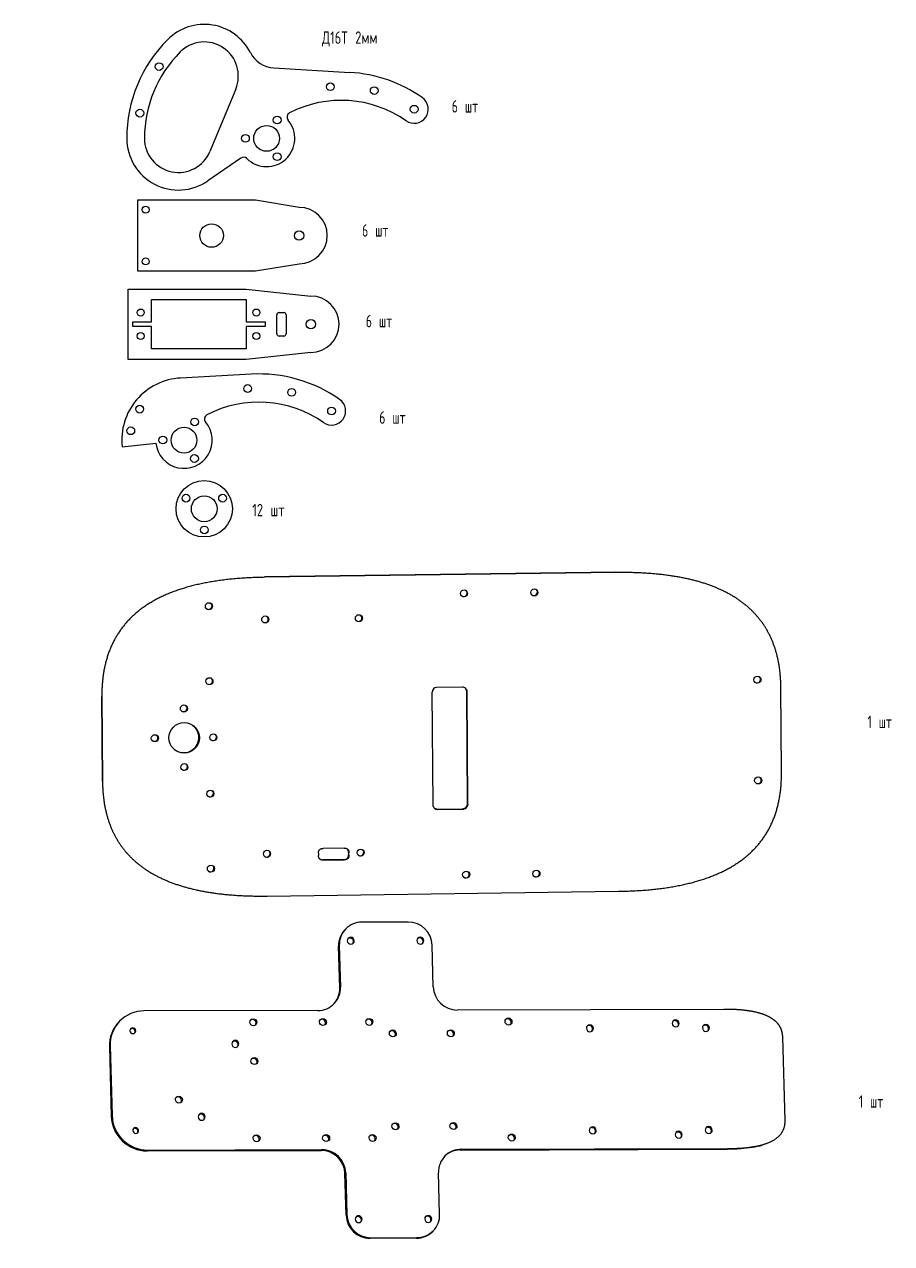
# Model space of a CAD drawing. Header units: millimetres. Extents: x -32 to 337, y -308 to 211.
import ezdxf

# ---------------------------------------------------------------- set-up
doc = ezdxf.new("R2010")
doc.units = ezdxf.units.MM
doc.styles.add('SLDTEXTSTYLE0', font='TXT', dxfattribs={"width": 0.65, "bigfont": 'bigfont'})
doc.styles.add('SLDTEXTSTYLE1', font='TXT', dxfattribs={"width": 0.7, "bigfont": 'bigfont'})

# ---------------------------------------------------------------- blocks, each defined once
blk = doc.blocks.new('этаж верхний')
at = {"color": 179, "linetype": 'Continuous', "lineweight": 25}
for p, q in [((123.65, 282.34), (123.45, 282.26)), ((193.21, 261.28), (161.67, 278.45)), ((84.67, 240.76), (13.97, 109.06)), ((84.87, 240.84), (14.17, 109.14)), ((84.87, 240.84), (84.67, 240.76)), ((133.33, 44.28), (204.02, 175.97)), ((95.82, 160), (90.63, 150.34)), ((98.51, 160.8), (98.31, 160.72)), ((140.36, 137.83), (98.31, 160.72)), ((140.57, 137.91), (98.51, 160.8)), ((91.44, 147.63), (133.5, 124.74)), ((135.99, 125.46), (141.17, 135.12)), ((136.19, 125.54), (141.38, 135.2)), ((140.36, 137.83), (140.57, 137.91)), ((141.38, 135.2), (141.17, 135.12)), ((135.99, 125.46), (136.19, 125.54)), ((13.97, 109.06), (14.17, 109.14)), ((134.05, 83.59), (133.85, 83.51)), ((133.85, 83.51), (134.73, 83.03)), ((134.93, 83.11), (134.05, 83.59)), ((134.73, 83.03), (134.93, 83.11)), ((131.36, 82.79), (127.11, 74.89)), ((135.53, 80.32), (131.29, 72.42)), ((131.5, 72.5), (135.74, 80.4)), ((135.74, 80.4), (135.53, 80.32)), ((127.92, 72.18), (128.8, 71.7)), ((131.29, 72.42), (131.5, 72.5)), ((24.99, 23.84), (24.78, 23.76)), ((24.78, 23.76), (56.32, 6.58)), ((24.99, 23.84), (56.53, 6.66)), ((56.32, 6.58), (56.53, 6.66)), ((94.34, 2.7), (94.55, 2.78))]:
    blk.add_line(p, q, dxfattribs=at)
for centre, radius in [((153.9, 271.34), 1.5), ((191.57, 250.83), 1.5), ((75.39, 206.3), 1.5), ((61.25, 179.96), 1.5), ((180.53, 149.06), 1.5), ((48.8, 135.68), 1.5), ((166.39, 122.72), 1.5), ((29.95, 100.56), 1.5), ((136.42, 87.98), 1.5), ((13.38, 82.35), 1.5), ((41.42, 67.08), 1.5), ((63.15, 56.95), 1.5), ((46.31, 51.94), 1.5), ((57.29, 45.97), 6.48), ((117.56, 52.86), 1.5), ((83.46, 44.19), 1.5), ((51.37, 35), 1.5), ((68.21, 40.02), 1.5), ((111.49, 28.93), 1.5)]:
    blk.add_circle(centre, radius, dxfattribs=at)
for centre, radius, start, end in [((153.68, 271.26), 1.5, 296.0578, 107.1993), ((191.36, 250.75), 1.5, 296.0578, 107.1993), ((75.18, 206.22), 1.5, 296.053, 107.2041), ((61.04, 179.88), 1.5, 296.053, 107.2041), ((97.56, 159.07), 1.98, 61.347, 151.8), ((97.36, 158.98), 1.98, 61.3755, 108.4407), ((92.4, 149.4), 2.01, 151.8589, 241.4074), ((180.31, 148.98), 1.5, 296.053, 107.2041), ((48.59, 135.6), 1.5, 296.053, 107.2041), ((139.4, 136.07), 2.01, 331.8589, 61.4074), ((139.61, 136.15), 2.01, 331.8589, 61.4074), ((134.45, 126.48), 1.98, 241.347, 331.8), ((134.24, 126.4), 1.98, 294.8043, 331.8035), ((166.17, 122.64), 1.5, 296.053, 107.2041), ((29.73, 100.48), 1.5, 296.053, 107.2041), ((136.2, 87.9), 1.5, 296.053, 107.2041), ((13.17, 82.27), 1.5, 296.0578, 107.1993), ((41.2, 67), 1.5, 296.0578, 107.1993), ((62.94, 56.87), 1.5, 296.053, 107.2041), ((46.09, 51.86), 1.5, 296.053, 107.2041), ((57.02, 45.89), 6.5, 291.8798, 111.3773), ((117.35, 52.78), 1.5, 296.053, 107.2041), ((83.25, 44.11), 1.5, 296.0578, 107.1993), ((51.15, 34.92), 1.5, 296.053, 107.2041), ((67.99, 39.94), 1.5, 296.053, 107.2041), ((111.29, 28.84), 1.5, 296.0578, 107.1993)]:
    blk.add_arc(centre, radius, start, end, dxfattribs=at)
for points, knots in [([(161.67, 278.45), (161.43, 278.59), (160.94, 278.85), (160.2, 279.23), (159.47, 279.6), (158.74, 279.96), (158.01, 280.31), (157.28, 280.64), (156.56, 280.97), (155.83, 281.28), (155.11, 281.58), (154.39, 281.86), (153.67, 282.14), (152.95, 282.4), (152.23, 282.65), (151.52, 282.89), (150.8, 283.11), (150.09, 283.33), (149.38, 283.53), (148.67, 283.72), (147.96, 283.9), (147.25, 284.06), (146.55, 284.22), (145.85, 284.36), (145.14, 284.49), (144.44, 284.61), (143.74, 284.71), (143.05, 284.81), (142.35, 284.89), (141.66, 284.96), (140.96, 285.01), (140.27, 285.06), (139.58, 285.09), (138.89, 285.11), (138.21, 285.12), (137.52, 285.12), (136.84, 285.11), (136.16, 285.08), (135.48, 285.04), (134.8, 284.99), (134.12, 284.93), (133.44, 284.85), (132.77, 284.76), (132.1, 284.66), (131.42, 284.55), (130.75, 284.43), (130.09, 284.29), (129.42, 284.15), (128.75, 283.99), (128.09, 283.82), (127.43, 283.63), (126.77, 283.44), (126.11, 283.23), (125.45, 283.01), (124.79, 282.78), (124.14, 282.53), (123.49, 282.28), (122.84, 282.01), (122.19, 281.73), (121.54, 281.44), (120.89, 281.13), (120.24, 280.82), (119.6, 280.49), (118.96, 280.15), (118.32, 279.8), (117.68, 279.43), (117.04, 279.06), (116.4, 278.67), (115.77, 278.27), (115.14, 277.86), (114.5, 277.43), (113.87, 276.99), (113.25, 276.55), (112.62, 276.08), (111.99, 275.61), (111.37, 275.13), (110.75, 274.63), (110.13, 274.12), (109.51, 273.6), (108.89, 273.07), (108.27, 272.52), (107.66, 271.97), (107.04, 271.4), (106.43, 270.82), (105.82, 270.22), (105.21, 269.62), (104.61, 269), (104, 268.37), (103.4, 267.73), (102.79, 267.08), (102.19, 266.41), (101.59, 265.73), (100.99, 265.04), (100.4, 264.34), (99.8, 263.63), (99.21, 262.9), (98.62, 262.16), (98.03, 261.41), (97.44, 260.65), (96.85, 259.88), (96.27, 259.09), (95.68, 258.29), (95.1, 257.48), (94.52, 256.66), (93.94, 255.83), (93.36, 254.98), (92.78, 254.12), (92.21, 253.25), (91.63, 252.37), (91.06, 251.48), (90.49, 250.57), (89.92, 249.65), (89.35, 248.72), (88.79, 247.78), (88.22, 246.82), (87.66, 245.86), (87.1, 244.88), (86.54, 243.89), (85.98, 242.88), (85.42, 241.87), (85.06, 241.19), (84.87, 240.84)], [0, 0, 0, 0, 0.008545, 0.01702, 0.025425, 0.033761, 0.042031, 0.050234, 0.058373, 0.066449, 0.074464, 0.082418, 0.090314, 0.098152, 0.105935, 0.113664, 0.121341, 0.128967, 0.136544, 0.144073, 0.151558, 0.158998, 0.166396, 0.173755, 0.181075, 0.188359, 0.195608, 0.202826, 0.210013, 0.217171, 0.224303, 0.231412, 0.238497, 0.245563, 0.252611, 0.259644, 0.266662, 0.27367, 0.280668, 0.287659, 0.294645, 0.301628, 0.308611, 0.315596, 0.322585, 0.32958, 0.336583, 0.343597, 0.350623, 0.357665, 0.364723, 0.371801, 0.3789, 0.386022, 0.39317, 0.400345, 0.407549, 0.414786, 0.422056, 0.429361, 0.436703, 0.444085, 0.451509, 0.458975, 0.466486, 0.474043, 0.481649, 0.489305, 0.497012, 0.504773, 0.512589, 0.520461, 0.528392, 0.536382, 0.544433, 0.552546, 0.560723, 0.568966, 0.577275, 0.585652, 0.594098, 0.602615, 0.611203, 0.619864, 0.628599, 0.637409, 0.646295, 0.655259, 0.6643, 0.673422, 0.682623, 0.691906, 0.701271, 0.710719, 0.720251, 0.729868, 0.73957, 0.74936, 0.759236, 0.769201, 0.779254, 0.789398, 0.799631, 0.809956, 0.820372, 0.830881, 0.841482, 0.852178, 0.862967, 0.873852, 0.884832, 0.895908, 0.907081, 0.91835, 0.929718, 0.941183, 0.952747, 0.964411, 0.976174, 0.988037, 1, 1, 1, 1]), ([(204.02, 175.97), (204.25, 176.4), (204.7, 177.25), (205.37, 178.51), (206.01, 179.77), (206.64, 181.03), (207.25, 182.27), (207.85, 183.51), (208.43, 184.73), (208.99, 185.95), (209.54, 187.16), (210.07, 188.37), (210.58, 189.56), (211.07, 190.75), (211.55, 191.93), (212.01, 193.1), (212.46, 194.26), (212.89, 195.41), (213.3, 196.56), (213.7, 197.69), (214.08, 198.82), (214.44, 199.95), (214.79, 201.06), (215.11, 202.16), (215.43, 203.26), (215.72, 204.35), (216, 205.43), (216.26, 206.5), (216.51, 207.57), (216.74, 208.62), (216.95, 209.67), (217.15, 210.71), (217.33, 211.74), (217.49, 212.77), (217.63, 213.78), (217.76, 214.79), (217.88, 215.79), (217.97, 216.78), (218.05, 217.76), (218.11, 218.73), (218.16, 219.7), (218.19, 220.66), (218.2, 221.61), (218.2, 222.55), (218.18, 223.48), (218.14, 224.41), (218.08, 225.33), (218.01, 226.24), (217.93, 227.14), (217.82, 228.03), (217.7, 228.91), (217.56, 229.79), (217.41, 230.66), (217.24, 231.52), (217.05, 232.37), (216.85, 233.22), (216.62, 234.05), (216.39, 234.88), (216.13, 235.7), (215.86, 236.51), (215.57, 237.31), (215.27, 238.11), (214.95, 238.9), (214.61, 239.67), (214.26, 240.44), (213.89, 241.21), (213.5, 241.96), (213.09, 242.71), (212.67, 243.44), (212.23, 244.17), (211.78, 244.9), (211.31, 245.61), (210.82, 246.31), (210.32, 247.01), (209.8, 247.7), (209.26, 248.38), (208.7, 249.05), (208.13, 249.72), (207.54, 250.37), (206.94, 251.02), (206.32, 251.66), (205.68, 252.29), (205.03, 252.92), (204.36, 253.53), (203.67, 254.14), (202.96, 254.74), (202.24, 255.33), (201.5, 255.91), (200.75, 256.49), (199.98, 257.05), (199.19, 257.61), (198.39, 258.16), (197.57, 258.7), (196.73, 259.23), (195.87, 259.76), (195, 260.28), (194.11, 260.79), (193.51, 261.12), (193.21, 261.28)], [0, 0, 0, 0, 0.014815, 0.029475, 0.043983, 0.058337, 0.07254, 0.086592, 0.100495, 0.114249, 0.127855, 0.141315, 0.15463, 0.1678, 0.180827, 0.193712, 0.206457, 0.219062, 0.231529, 0.24386, 0.256056, 0.268119, 0.280049, 0.291849, 0.30352, 0.315065, 0.326484, 0.337779, 0.348954, 0.360008, 0.370945, 0.381767, 0.392475, 0.403072, 0.41356, 0.423942, 0.43422, 0.444396, 0.454473, 0.464454, 0.474342, 0.484139, 0.493848, 0.503472, 0.513014, 0.522478, 0.531866, 0.541182, 0.550429, 0.559611, 0.568732, 0.577793, 0.586801, 0.595757, 0.604667, 0.613533, 0.62236, 0.631151, 0.639911, 0.648644, 0.657354, 0.666045, 0.67472, 0.683385, 0.692044, 0.7007, 0.709358, 0.718021, 0.726695, 0.735384, 0.744091, 0.75282, 0.761576, 0.770364, 0.779185, 0.788046, 0.796949, 0.805899, 0.8149, 0.823954, 0.833066, 0.842239, 0.851478, 0.860784, 0.870162, 0.879616, 0.889147, 0.89876, 0.908458, 0.918242, 0.928117, 0.938086, 0.94815, 0.958313, 0.968576, 0.978944, 0.989418, 1, 1, 1, 1]), ([(14.17, 109.14), (13.95, 108.72), (13.49, 107.87), (12.83, 106.61), (12.19, 105.35), (11.56, 104.09), (10.94, 102.85), (10.35, 101.61), (9.77, 100.39), (9.21, 99.17), (8.66, 97.96), (8.13, 96.75), (7.62, 95.56), (7.12, 94.37), (6.65, 93.19), (6.18, 92.02), (5.74, 90.86), (5.31, 89.71), (4.9, 88.56), (4.5, 87.42), (4.12, 86.3), (3.76, 85.17), (3.41, 84.06), (3.08, 82.96), (2.77, 81.86), (2.47, 80.77), (2.2, 79.69), (1.93, 78.62), (1.69, 77.55), (1.46, 76.5), (1.25, 75.45), (1.05, 74.41), (0.87, 73.38), (0.71, 72.35), (0.56, 71.34), (0.43, 70.33), (0.32, 69.33), (0.23, 68.34), (0.15, 67.36), (0.08, 66.39), (0.04, 65.42), (0.01, 64.46), (0, 63.51), (0, 62.57), (0.02, 61.64), (0.06, 60.71), (0.11, 59.79), (0.18, 58.88), (0.27, 57.98), (0.38, 57.09), (0.5, 56.2), (0.63, 55.33), (0.79, 54.46), (0.96, 53.6), (1.15, 52.75), (1.35, 51.9), (1.57, 51.07), (1.81, 50.24), (2.06, 49.42), (2.34, 48.61), (2.62, 47.81), (2.93, 47.01), (3.25, 46.22), (3.59, 45.45), (3.94, 44.68), (4.31, 43.91), (4.7, 43.16), (5.1, 42.41), (5.53, 41.68), (5.96, 40.95), (6.42, 40.22), (6.89, 39.51), (7.38, 38.81), (7.88, 38.11), (8.4, 37.42), (8.94, 36.74), (9.49, 36.07), (10.07, 35.4), (10.65, 34.75), (11.26, 34.1), (11.88, 33.46), (12.52, 32.83), (13.17, 32.2), (13.84, 31.59), (14.53, 30.98), (15.23, 30.38), (15.96, 29.79), (16.69, 29.21), (17.45, 28.63), (18.22, 28.07), (19.01, 27.51), (19.81, 26.96), (20.63, 26.42), (21.47, 25.88), (22.32, 25.36), (23.2, 24.84), (24.08, 24.33), (24.68, 24), (24.99, 23.84)], [0, 0, 0, 0, 0.014815, 0.029475, 0.043983, 0.058337, 0.07254, 0.086592, 0.100495, 0.114249, 0.127855, 0.141315, 0.15463, 0.1678, 0.180827, 0.193712, 0.206457, 0.219062, 0.231529, 0.24386, 0.256056, 0.268119, 0.280049, 0.291849, 0.30352, 0.315065, 0.326484, 0.337779, 0.348954, 0.360008, 0.370945, 0.381767, 0.392475, 0.403072, 0.41356, 0.423942, 0.43422, 0.444396, 0.454473, 0.464454, 0.474342, 0.484139, 0.493848, 0.503472, 0.513014, 0.522478, 0.531866, 0.541182, 0.550429, 0.559611, 0.568732, 0.577793, 0.586801, 0.595757, 0.604667, 0.613533, 0.62236, 0.631151, 0.639911, 0.648644, 0.657354, 0.666045, 0.67472, 0.683385, 0.692044, 0.7007, 0.709358, 0.718021, 0.726695, 0.735384, 0.744091, 0.75282, 0.761576, 0.770364, 0.779185, 0.788046, 0.796949, 0.805899, 0.8149, 0.823954, 0.833066, 0.842239, 0.851478, 0.860784, 0.870162, 0.879616, 0.889147, 0.89876, 0.908458, 0.918242, 0.928117, 0.938086, 0.94815, 0.958313, 0.968576, 0.978944, 0.989418, 1, 1, 1, 1]), ([(131.36, 82.79), (131.39, 82.85), (131.45, 82.96), (131.56, 83.13), (131.67, 83.27), (131.79, 83.41), (131.91, 83.53), (132.03, 83.63), (132.16, 83.72), (132.29, 83.79), (132.43, 83.85), (132.57, 83.89), (132.72, 83.92), (132.87, 83.93), (133.03, 83.93), (133.19, 83.91), (133.35, 83.87), (133.52, 83.83), (133.7, 83.76), (133.87, 83.68), (133.99, 83.62), (134.05, 83.59)], [0, 0, 0, 0, 0.063183, 0.123147, 0.180122, 0.234372, 0.286204, 0.335972, 0.384072, 0.430945, 0.477066, 0.522934, 0.569055, 0.615928, 0.664028, 0.713796, 0.765628, 0.819878, 0.876853, 0.936817, 1, 1, 1, 1]), ([(133.85, 83.51), (133.58, 83.64), (133.2, 83.82), (132.66, 83.86), (132.36, 83.82), (132.22, 83.75), (132.18, 83.73)], [0, 0, 0, 0, 0.504406, 0.719888, 0.923221, 1, 1, 1, 1]), ([(135.53, 80.32), (135.57, 80.38), (135.63, 80.5), (135.7, 80.68), (135.77, 80.85), (135.81, 81.02), (135.85, 81.19), (135.86, 81.35), (135.87, 81.51), (135.85, 81.66), (135.83, 81.81), (135.78, 81.95), (135.72, 82.09), (135.65, 82.22), (135.56, 82.35), (135.46, 82.48), (135.34, 82.6), (135.21, 82.72), (135.06, 82.83), (134.9, 82.93), (134.78, 83), (134.73, 83.03)], [0, 0, 0, 0, 0.063183, 0.123147, 0.180122, 0.234372, 0.286204, 0.335972, 0.384072, 0.430945, 0.477066, 0.522934, 0.569055, 0.615928, 0.664028, 0.713796, 0.765628, 0.819878, 0.876853, 0.936817, 1, 1, 1, 1]), ([(134.93, 83.11), (134.99, 83.08), (135.1, 83.02), (135.27, 82.91), (135.41, 82.8), (135.55, 82.68), (135.66, 82.56), (135.77, 82.43), (135.85, 82.3), (135.93, 82.17), (135.99, 82.03), (136.03, 81.89), (136.06, 81.74), (136.07, 81.59), (136.07, 81.43), (136.05, 81.27), (136.02, 81.1), (135.97, 80.94), (135.91, 80.76), (135.83, 80.58), (135.77, 80.46), (135.74, 80.4)], [0, 0, 0, 0, 0.063183, 0.123147, 0.180122, 0.234372, 0.286204, 0.335972, 0.384072, 0.430945, 0.477066, 0.522934, 0.569055, 0.615928, 0.664028, 0.713796, 0.765628, 0.819878, 0.876853, 0.936817, 1, 1, 1, 1]), ([(127.92, 72.18), (127.86, 72.21), (127.75, 72.28), (127.59, 72.38), (127.44, 72.49), (127.31, 72.61), (127.19, 72.73), (127.09, 72.86), (127, 72.99), (126.92, 73.12), (126.87, 73.26), (126.82, 73.4), (126.8, 73.55), (126.78, 73.7), (126.79, 73.86), (126.8, 74.02), (126.84, 74.19), (126.88, 74.36), (126.95, 74.53), (127.02, 74.71), (127.08, 74.83), (127.11, 74.89)], [0, 0, 0, 0, 0.063183, 0.123147, 0.180122, 0.234372, 0.286204, 0.335972, 0.384072, 0.430945, 0.477066, 0.522934, 0.569055, 0.615928, 0.664028, 0.713796, 0.765628, 0.819878, 0.876853, 0.936817, 1, 1, 1, 1]), ([(131.5, 72.5), (131.46, 72.44), (131.4, 72.33), (131.29, 72.16), (131.18, 72.02), (131.07, 71.88), (130.95, 71.77), (130.82, 71.66), (130.69, 71.57), (130.56, 71.5), (130.42, 71.44), (130.28, 71.4), (130.13, 71.37), (129.98, 71.36), (129.82, 71.37), (129.66, 71.38), (129.5, 71.42), (129.33, 71.47), (129.16, 71.53), (128.98, 71.61), (128.86, 71.67), (128.8, 71.7)], [0, 0, 0, 0, 0.063183, 0.123147, 0.180122, 0.234372, 0.286204, 0.335972, 0.384072, 0.430945, 0.477066, 0.522934, 0.569055, 0.615928, 0.664028, 0.713796, 0.765628, 0.819878, 0.876853, 0.936817, 1, 1, 1, 1]), ([(130.27, 71.4), (130.34, 71.42), (130.52, 71.5), (130.91, 71.81), (131.14, 72.17), (131.29, 72.42)], [0, 0, 0, 0, 0.1495121, 0.4040865, 1, 1, 1, 1]), ([(56.53, 6.66), (56.77, 6.53), (57.26, 6.27), (57.99, 5.89), (58.73, 5.52), (59.46, 5.16), (60.19, 4.81), (60.91, 4.48), (61.64, 4.15), (62.36, 3.84), (63.09, 3.54), (63.81, 3.26), (64.53, 2.98), (65.25, 2.72), (65.97, 2.47), (66.68, 2.23), (67.4, 2.01), (68.11, 1.79), (68.82, 1.59), (69.53, 1.4), (70.24, 1.22), (70.94, 1.06), (71.65, 0.9), (72.35, 0.76), (73.05, 0.63), (73.75, 0.51), (74.45, 0.41), (75.15, 0.31), (75.85, 0.23), (76.54, 0.16), (77.23, 0.11), (77.92, 0.06), (78.61, 0.03), (79.3, 0.01), (79.99, 0), (80.67, 0), (81.36, 0.01), (82.04, 0.04), (82.72, 0.08), (83.4, 0.13), (84.08, 0.19), (84.75, 0.27), (85.43, 0.36), (86.1, 0.45), (86.77, 0.57), (87.44, 0.69), (88.11, 0.82), (88.78, 0.97), (89.44, 1.13), (90.11, 1.3), (90.77, 1.49), (91.43, 1.68), (92.09, 1.89), (92.75, 2.11), (93.4, 2.34), (94.06, 2.59), (94.71, 2.84), (95.36, 3.11), (96.01, 3.39), (96.66, 3.68), (97.31, 3.99), (97.95, 4.3), (98.6, 4.63), (99.24, 4.97), (99.88, 5.32), (100.52, 5.69), (101.16, 6.06), (101.79, 6.45), (102.43, 6.85), (103.06, 7.26), (103.69, 7.69), (104.32, 8.13), (104.95, 8.57), (105.58, 9.03), (106.2, 9.51), (106.83, 9.99), (107.45, 10.49), (108.07, 11), (108.69, 11.52), (109.31, 12.05), (109.93, 12.6), (110.54, 13.15), (111.15, 13.72), (111.77, 14.3), (112.38, 14.9), (112.98, 15.5), (113.59, 16.12), (114.2, 16.75), (114.8, 17.39), (115.4, 18.04), (116.01, 18.71), (116.61, 19.39), (117.2, 20.08), (117.8, 20.78), (118.39, 21.49), (118.99, 22.22), (119.58, 22.96), (120.17, 23.71), (120.76, 24.47), (121.35, 25.24), (121.93, 26.03), (122.52, 26.83), (123.1, 27.64), (123.68, 28.46), (124.26, 29.29), (124.84, 30.14), (125.42, 31), (125.99, 31.87), (126.56, 32.75), (127.14, 33.64), (127.71, 34.55), (128.28, 35.47), (128.84, 36.4), (129.41, 37.34), (129.97, 38.3), (130.54, 39.26), (131.1, 40.24), (131.66, 41.23), (132.22, 42.24), (132.77, 43.25), (133.14, 43.93), (133.33, 44.28)], [0, 0, 0, 0, 0.0085455, 0.01702, 0.0254249, 0.0337613, 0.0420307, 0.0502343, 0.0583734, 0.0664495, 0.074464, 0.0824183, 0.090314, 0.0981525, 0.1059355, 0.1136644, 0.121341, 0.1289669, 0.1365438, 0.1440734, 0.1515575, 0.1589979, 0.1663963, 0.1737547, 0.1810749, 0.1883588, 0.1956084, 0.2028257, 0.2100126, 0.2171712, 0.2243035, 0.2314115, 0.2384975, 0.2455634, 0.2526114, 0.2596437, 0.2666624, 0.2736697, 0.2806677, 0.2876587, 0.2946449, 0.3016283, 0.3086114, 0.3155962, 0.3225849, 0.3295799, 0.3365831, 0.3435969, 0.3506235, 0.3576648, 0.3647233, 0.3718008, 0.3788997, 0.3860219, 0.3931696, 0.4003447, 0.4075495, 0.4147857, 0.4220555, 0.4293608, 0.4367034, 0.4440854, 0.4515086, 0.4589747, 0.4664856, 0.4740431, 0.481649, 0.4893048, 0.4970124, 0.5047732, 0.512589, 0.5204614, 0.5283917, 0.5363816, 0.5444326, 0.552546, 0.5607233, 0.5689658, 0.5772749, 0.5856519, 0.594098, 0.6026146, 0.6112028, 0.6198638, 0.6285988, 0.6374088, 0.6462951, 0.6552586, 0.6643004, 0.6734216, 0.682623, 0.6919057, 0.7012706, 0.7107187, 0.7202508, 0.7298677, 0.7395704, 0.7493596, 0.7592361, 0.7692008, 0.7792544, 0.7893976, 0.7996311, 0.8099557, 0.820372, 0.8308807, 0.8414824, 0.8521778, 0.8629675, 0.873852, 0.884832, 0.895908, 0.9070806, 0.9183503, 0.9297177, 0.9411832, 0.9527474, 0.9644106, 0.9761735, 0.9880365, 1, 1, 1, 1])]:
    blk.add_open_spline(points, degree=3, knots=knots, dxfattribs=at)
blk = doc.blocks.new('этаж средний')
at = {"color": 179, "linetype": 'Continuous', "lineweight": 25}
for p, q in [((83.88, 286.94), (54.24, 286.63)), ((54.24, 286.63), (54.55, 286.31)), ((84.19, 286.62), (54.55, 286.31)), ((84.19, 286.62), (83.88, 286.94)), ((94.73, 282.27), (94.42, 282.59)), ((46.85, 276.83), (46.75, 276.36)), ((46.75, 276.36), (46.84, 275.89)), ((46.84, 275.89), (47.1, 275.49)), ((47.12, 277.23), (46.85, 276.83)), ((47.19, 275.54), (46.95, 275.67)), ((47.1, 275.49), (47.5, 275.22)), ((47.53, 277.51), (47.12, 277.23)), ((47.66, 275.45), (47.19, 275.54)), ((47.5, 275.22), (47.97, 275.14)), ((48, 277.6), (47.53, 277.51)), ((47.97, 275.14), (48.44, 275.23)), ((48.47, 277.52), (48, 277.6)), ((48.44, 275.23), (48.84, 275.51)), ((48.87, 277.25), (48.47, 277.52)), ((48.84, 275.51), (49.12, 275.91)), ((49.13, 276.85), (48.87, 277.25)), ((49.12, 275.91), (49.22, 276.38)), ((49.22, 276.38), (49.13, 276.85)), ((89.33, 277.28), (89.23, 276.81)), ((89.23, 276.81), (89.31, 276.34)), ((89.31, 276.34), (89.58, 275.94)), ((89.6, 277.68), (89.33, 277.28)), ((89.66, 275.99), (89.43, 276.12)), ((89.58, 275.94), (89.97, 275.68)), ((90.01, 277.96), (89.6, 277.68)), ((90.13, 275.91), (89.66, 275.99)), ((89.97, 275.68), (90.44, 275.59)), ((90.48, 278.05), (90.01, 277.96)), ((90.44, 275.59), (90.92, 275.69)), ((90.95, 277.97), (90.48, 278.05)), ((90.92, 275.69), (91.32, 275.96)), ((91.35, 277.7), (90.95, 277.97)), ((91.32, 275.96), (91.6, 276.36)), ((91.61, 277.31), (91.35, 277.7)), ((91.6, 276.36), (91.7, 276.83)), ((91.7, 276.83), (91.61, 277.31)), ((39.21, 271.66), (38.12, 197.63)), ((39.52, 271.35), (38.43, 197.31)), ((39.52, 271.35), (39.21, 271.66)), ((97.7, 197.94), (98.79, 271.97)), ((59.32, 257.74), (59.44, 258.3)), ((59.42, 257.17), (59.32, 257.74)), ((59.74, 256.69), (59.42, 257.17)), ((59.44, 258.3), (59.77, 258.79)), ((60.21, 256.38), (59.74, 256.69)), ((59.77, 258.79), (60.25, 259.11)), ((60.78, 256.27), (60.21, 256.38)), ((60.25, 259.11), (60.82, 259.23)), ((61.35, 256.39), (60.78, 256.27)), ((60.82, 259.23), (61.39, 259.13)), ((61.83, 256.72), (61.35, 256.39)), ((61.39, 259.13), (61.86, 258.81)), ((62.16, 257.2), (61.83, 256.72)), ((61.86, 258.81), (62.18, 258.33)), ((62.28, 257.77), (62.16, 257.2)), ((62.18, 258.33), (62.28, 257.77)), ((52.27, 249.23), (51.94, 248.75)), ((52.75, 249.56), (52.27, 249.23)), ((53.32, 249.68), (52.75, 249.56)), ((53.89, 249.57), (53.32, 249.68)), ((54.36, 249.26), (53.89, 249.57)), ((54.68, 248.78), (54.36, 249.26)), ((51.94, 248.75), (51.82, 248.18)), ((51.82, 248.18), (51.92, 247.62)), ((51.92, 247.62), (52.24, 247.14)), ((52.08, 247.32), (52.4, 247.14)), ((52.24, 247.14), (52.71, 246.82)), ((52.4, 247.14), (52.97, 247.04)), ((52.71, 246.82), (53.28, 246.72)), ((53.28, 246.72), (53.85, 246.84)), ((53.85, 246.84), (54.33, 247.16)), ((54.33, 247.16), (54.66, 247.65)), ((54.66, 247.65), (54.78, 248.21)), ((54.78, 248.21), (54.68, 248.78)), ((82.73, 233.88), (82.61, 233.31)), ((83.06, 234.36), (82.73, 233.88)), ((83.55, 234.69), (83.06, 234.36)), ((84.12, 234.81), (83.55, 234.69)), ((84.68, 234.7), (84.12, 234.81)), ((85.16, 234.38), (84.68, 234.7)), ((85.47, 233.91), (85.16, 234.38)), ((85.58, 233.34), (85.47, 233.91)), ((82.61, 233.31), (82.72, 232.74)), ((82.72, 232.74), (83.03, 232.27)), ((82.88, 232.45), (83.2, 232.27)), ((83.03, 232.27), (83.51, 231.95)), ((83.2, 232.27), (83.76, 232.16)), ((83.51, 231.95), (84.07, 231.84)), ((84.07, 231.84), (84.64, 231.96)), ((84.64, 231.96), (85.13, 232.29)), ((85.13, 232.29), (85.46, 232.77)), ((85.46, 232.77), (85.58, 233.34)), ((42.29, 224.98), (42.41, 225.55)), ((42.4, 224.42), (42.29, 224.98)), ((42.71, 223.94), (42.4, 224.42)), ((42.41, 225.55), (42.74, 226.04)), ((43.19, 223.63), (42.71, 223.94)), ((42.74, 226.04), (43.23, 226.36)), ((43.75, 223.52), (43.19, 223.63)), ((43.23, 226.36), (43.8, 226.48)), ((44.32, 223.64), (43.75, 223.52)), ((43.8, 226.48), (44.36, 226.37)), ((44.81, 223.96), (44.32, 223.64)), ((44.36, 226.37), (44.84, 226.06)), ((45.13, 224.45), (44.81, 223.96)), ((44.84, 226.06), (45.15, 225.58)), ((45.26, 225.02), (45.13, 224.45)), ((45.15, 225.58), (45.26, 225.02)), ((75.14, 225.33), (75.26, 225.9)), ((75.24, 224.77), (75.14, 225.33)), ((75.56, 224.29), (75.24, 224.77)), ((75.26, 225.9), (75.59, 226.39)), ((76.03, 223.98), (75.56, 224.29)), ((75.59, 226.39), (76.07, 226.71)), ((76.6, 223.87), (76.03, 223.98)), ((76.07, 226.71), (76.64, 226.83)), ((77.17, 223.99), (76.6, 223.87)), ((76.64, 226.83), (77.21, 226.72)), ((77.65, 224.31), (77.17, 223.99)), ((77.21, 226.72), (77.68, 226.41)), ((77.98, 224.8), (77.65, 224.31)), ((77.68, 226.41), (78, 225.93)), ((78.1, 225.36), (77.98, 224.8)), ((78, 225.93), (78.1, 225.36)), ((91.68, 225.51), (91.81, 226.08)), ((91.79, 224.94), (91.68, 225.51)), ((92.1, 224.47), (91.79, 224.94)), ((91.81, 226.08), (92.13, 226.56)), ((92.58, 224.15), (92.1, 224.47)), ((92.13, 226.56), (92.62, 226.89)), ((93.14, 224.04), (92.58, 224.15)), ((92.62, 226.89), (93.19, 227.01)), ((93.71, 224.16), (93.14, 224.04)), ((93.19, 227.01), (93.75, 226.9)), ((94.2, 224.49), (93.71, 224.16)), ((93.75, 226.9), (94.23, 226.58)), ((94.53, 224.97), (94.2, 224.49)), ((94.23, 226.58), (94.54, 226.11)), ((94.65, 225.54), (94.53, 224.97)), ((94.54, 226.11), (94.65, 225.54)), ((38.12, 197.63), (38.43, 197.31)), ((91.7, 196.95), (92.18, 197.27)), ((92.18, 197.27), (92.75, 197.39)), ((92.75, 197.39), (93.32, 197.28)), ((93.32, 197.28), (93.79, 196.97)), ((41.86, 195.37), (41.98, 195.94)), ((41.96, 194.8), (41.86, 195.37)), ((42.28, 194.33), (41.96, 194.8)), ((41.98, 195.94), (42.31, 196.42)), ((42.75, 194.01), (42.28, 194.33)), ((42.31, 196.42), (42.79, 196.75)), ((43.32, 193.9), (42.75, 194.01)), ((42.79, 196.75), (43.36, 196.87)), ((43.89, 194.02), (43.32, 193.9)), ((43.36, 196.87), (43.93, 196.76)), ((44.37, 194.35), (43.89, 194.02)), ((43.93, 196.76), (44.4, 196.44)), ((44.7, 194.83), (44.37, 194.35)), ((44.4, 196.44), (44.72, 195.97)), ((44.82, 195.4), (44.7, 194.83)), ((44.72, 195.97), (44.82, 195.4)), ((91.25, 195.89), (91.37, 196.46)), ((91.35, 195.33), (91.25, 195.89)), ((91.67, 194.85), (91.35, 195.33)), ((91.37, 196.46), (91.7, 196.95)), ((92.14, 194.54), (91.67, 194.85)), ((92.71, 194.43), (92.14, 194.54)), ((93.28, 194.55), (92.71, 194.43)), ((93.76, 194.87), (93.28, 194.55)), ((94.09, 195.36), (93.76, 194.87)), ((93.79, 196.97), (94.11, 196.49)), ((94.21, 195.93), (94.09, 195.36)), ((94.11, 196.49), (94.21, 195.93)), ((10.31, 187.46), (28.1, 187.65)), ((10.31, 187.46), (10.62, 187.14)), ((28.41, 187.33), (10.62, 187.14)), ((28.41, 187.33), (28.1, 187.65)), ((107.12, 188.49), (124.91, 188.68)), ((107.12, 188.49), (107.43, 188.17)), ((125.21, 188.36), (107.43, 188.17)), ((125.21, 188.36), (124.91, 188.68)), ((7.22, 182.74), (7.09, 182.17)), ((7.09, 182.17), (7.2, 181.6)), ((7.54, 183.22), (7.22, 182.74)), ((8.03, 183.55), (7.54, 183.22)), ((8.6, 183.67), (8.03, 183.55)), ((9.16, 183.56), (8.6, 183.67)), ((9.64, 183.24), (9.16, 183.56)), ((9.95, 182.77), (9.64, 183.24)), ((9.94, 181.63), (10.06, 182.2)), ((10.06, 182.2), (9.95, 182.77)), ((125.76, 184), (125.64, 183.43)), ((125.64, 183.43), (125.74, 182.86)), ((125.74, 182.86), (126.05, 182.39)), ((126.09, 184.48), (125.76, 184)), ((125.9, 182.57), (126.22, 182.39)), ((126.05, 182.39), (126.53, 182.07)), ((126.57, 184.81), (126.09, 184.48)), ((126.22, 182.39), (126.79, 182.28)), ((126.53, 182.07), (127.1, 181.96)), ((127.14, 184.92), (126.57, 184.81)), ((127.1, 181.96), (127.66, 182.08)), ((127.71, 184.82), (127.14, 184.92)), ((127.66, 182.08), (128.15, 182.41)), ((128.18, 184.5), (127.71, 184.82)), ((128.15, 182.41), (128.48, 182.89)), ((128.5, 184.02), (128.18, 184.5)), ((128.48, 182.89), (128.6, 183.46)), ((128.6, 183.46), (128.5, 184.02)), ((132.24, 185.45), (131.93, 185.77)), ((0, 157.74), (0.29, 177.48)), ((0.6, 177.17), (0.29, 177.48)), ((0.6, 177.17), (0.31, 157.42)), ((7.2, 181.6), (7.51, 181.13)), ((7.36, 181.31), (7.68, 181.13)), ((7.51, 181.13), (7.99, 180.81)), ((7.68, 181.13), (8.24, 181.02)), ((7.99, 180.81), (8.55, 180.7)), ((8.55, 180.7), (9.12, 180.82)), ((9.12, 180.82), (9.61, 181.15)), ((9.61, 181.15), (9.94, 181.63)), ((41.69, 176.19), (42.02, 176.68)), ((42.02, 176.68), (42.5, 177)), ((42.5, 177), (43.07, 177.12)), ((43.07, 177.12), (43.64, 177.02)), ((43.64, 177.02), (44.11, 176.7)), ((44.11, 176.7), (44.43, 176.22)), ((90.96, 176.15), (91.08, 176.72)), ((91.08, 176.72), (91.41, 177.2)), ((91.41, 177.2), (91.89, 177.53)), ((91.89, 177.53), (92.46, 177.65)), ((92.46, 177.65), (93.03, 177.54)), ((93.03, 177.54), (93.5, 177.22)), ((93.5, 177.22), (93.82, 176.75)), ((93.82, 176.75), (93.92, 176.18)), ((134.66, 158.85), (134.95, 178.59)), ((41.57, 175.63), (41.69, 176.19)), ((41.67, 175.06), (41.57, 175.63)), ((41.99, 174.58), (41.67, 175.06)), ((42.46, 174.27), (41.99, 174.58)), ((43.03, 174.16), (42.46, 174.27)), ((43.6, 174.28), (43.03, 174.16)), ((44.08, 174.61), (43.6, 174.28)), ((44.41, 175.09), (44.08, 174.61)), ((44.53, 175.66), (44.41, 175.09)), ((44.43, 176.22), (44.53, 175.66)), ((91.06, 175.59), (90.96, 176.15)), ((91.38, 175.11), (91.06, 175.59)), ((91.85, 174.79), (91.38, 175.11)), ((92.42, 174.69), (91.85, 174.79)), ((92.99, 174.8), (92.42, 174.69)), ((93.47, 175.13), (92.99, 174.8)), ((93.8, 175.61), (93.47, 175.13)), ((93.92, 176.18), (93.8, 175.61)), ((46.36, 165.81), (46.48, 166.38)), ((46.48, 166.38), (46.81, 166.86)), ((46.81, 166.86), (47.3, 167.19)), ((47.3, 167.19), (47.87, 167.3)), ((47.87, 167.3), (48.43, 167.2)), ((48.43, 167.2), (48.91, 166.88)), ((48.91, 166.88), (49.22, 166.4)), ((49.22, 166.4), (49.33, 165.84)), ((85.88, 166.23), (86, 166.79)), ((85.98, 165.66), (85.88, 166.23)), ((86, 166.79), (86.33, 167.28)), ((86.33, 167.28), (86.81, 167.6)), ((86.81, 167.6), (87.38, 167.72)), ((87.38, 167.72), (87.94, 167.62)), ((87.94, 167.62), (88.42, 167.3)), ((88.42, 167.3), (88.73, 166.82)), ((88.84, 166.26), (88.72, 165.69)), ((88.73, 166.82), (88.84, 166.26)), ((46.47, 165.24), (46.36, 165.81)), ((46.78, 164.76), (46.47, 165.24)), ((47.26, 164.45), (46.78, 164.76)), ((47.82, 164.34), (47.26, 164.45)), ((48.39, 164.46), (47.82, 164.34)), ((48.88, 164.79), (48.39, 164.46)), ((49.2, 165.27), (48.88, 164.79)), ((49.33, 165.84), (49.2, 165.27)), ((86.29, 165.18), (85.98, 165.66)), ((86.77, 164.87), (86.29, 165.18)), ((87.34, 164.76), (86.77, 164.87)), ((87.9, 164.88), (87.34, 164.76)), ((88.39, 165.21), (87.9, 164.88)), ((88.72, 165.69), (88.39, 165.21)), ((0, 157.74), (0.31, 157.42)), ((2.71, 150.88), (3.02, 150.56)), ((6.78, 153.12), (6.66, 152.55)), ((6.66, 152.55), (6.76, 151.99)), ((6.76, 151.99), (7.08, 151.51)), ((7.11, 153.61), (6.78, 153.12)), ((6.92, 151.7), (7.24, 151.52)), ((7.08, 151.51), (7.55, 151.2)), ((7.59, 153.93), (7.11, 153.61)), ((7.24, 151.52), (7.81, 151.41)), ((7.55, 151.2), (8.12, 151.09)), ((8.16, 154.05), (7.59, 153.93)), ((8.12, 151.09), (8.69, 151.21)), ((8.73, 153.94), (8.16, 154.05)), ((8.69, 151.21), (9.17, 151.53)), ((9.2, 153.63), (8.73, 153.94)), ((9.17, 151.53), (9.5, 152.02)), ((9.52, 153.15), (9.2, 153.63)), ((9.5, 152.02), (9.62, 152.59)), ((9.62, 152.59), (9.52, 153.15)), ((125.32, 154.38), (125.2, 153.81)), ((125.2, 153.81), (125.31, 153.25)), ((125.31, 153.25), (125.62, 152.77)), ((125.65, 154.86), (125.32, 154.38)), ((125.46, 152.95), (125.79, 152.77)), ((125.62, 152.77), (126.1, 152.45)), ((126.14, 155.19), (125.65, 154.86)), ((125.79, 152.77), (126.35, 152.67)), ((126.1, 152.45), (126.66, 152.35)), ((126.7, 155.31), (126.14, 155.19)), ((126.66, 152.35), (127.23, 152.47)), ((127.27, 155.2), (126.7, 155.31)), ((127.23, 152.47), (127.72, 152.79)), ((127.75, 154.89), (127.27, 155.2)), ((127.72, 152.79), (128.04, 153.28)), ((128.06, 154.41), (127.75, 154.89)), ((128.04, 153.28), (128.16, 153.84)), ((128.16, 153.84), (128.06, 154.41)), ((10.04, 147.66), (27.83, 147.84)), ((106.85, 148.68), (124.64, 148.87)), ((46, 141.13), (46.12, 141.7)), ((46.1, 140.56), (46, 141.13)), ((46.42, 140.09), (46.1, 140.56)), ((46.12, 141.7), (46.45, 142.18)), ((46.45, 142.18), (46.93, 142.51)), ((46.93, 142.51), (47.5, 142.62)), ((47.5, 142.62), (48.07, 142.52)), ((48.07, 142.52), (48.54, 142.2)), ((48.84, 140.59), (48.51, 140.11)), ((48.54, 142.2), (48.86, 141.73)), ((48.96, 141.16), (48.84, 140.59)), ((48.86, 141.73), (48.96, 141.16)), ((85.51, 141.55), (85.63, 142.12)), ((85.62, 140.98), (85.51, 141.55)), ((85.93, 140.5), (85.62, 140.98)), ((85.63, 142.12), (85.96, 142.6)), ((86.41, 140.19), (85.93, 140.5)), ((85.96, 142.6), (86.45, 142.93)), ((86.97, 140.08), (86.41, 140.19)), ((86.45, 142.93), (87.02, 143.04)), ((87.54, 140.2), (86.97, 140.08)), ((87.02, 143.04), (87.58, 142.94)), ((88.03, 140.53), (87.54, 140.2)), ((87.58, 142.94), (88.06, 142.62)), ((88.36, 141.01), (88.03, 140.53)), ((88.06, 142.62), (88.37, 142.14)), ((88.48, 141.58), (88.36, 141.01)), ((88.37, 142.14), (88.48, 141.58)), ((37.25, 138.4), (35.58, 24.87)), ((37.56, 138.08), (35.89, 24.55)), ((37.56, 138.08), (37.25, 138.4)), ((46.89, 139.77), (46.42, 140.09)), ((47.46, 139.66), (46.89, 139.77)), ((48.03, 139.78), (47.46, 139.66)), ((48.51, 140.11), (48.03, 139.78)), ((95.16, 25.18), (96.83, 138.71)), ((40.7, 116.4), (40.82, 116.96)), ((40.8, 115.83), (40.7, 116.4)), ((41.12, 115.35), (40.8, 115.83)), ((40.82, 116.96), (41.15, 117.45)), ((41.59, 115.04), (41.12, 115.35)), ((41.15, 117.45), (41.63, 117.77)), ((42.16, 114.93), (41.59, 115.04)), ((41.63, 117.77), (42.2, 117.89)), ((42.73, 115.05), (42.16, 114.93)), ((42.2, 117.89), (42.77, 117.79)), ((43.21, 115.38), (42.73, 115.05)), ((42.77, 117.79), (43.24, 117.47)), ((43.54, 115.86), (43.21, 115.38)), ((43.24, 117.47), (43.56, 116.99)), ((43.66, 116.43), (43.54, 115.86)), ((43.56, 116.99), (43.66, 116.43)), ((90.09, 116.92), (90.21, 117.49)), ((90.2, 116.36), (90.09, 116.92)), ((90.51, 115.88), (90.2, 116.36)), ((90.21, 117.49), (90.54, 117.97)), ((90.99, 115.56), (90.51, 115.88)), ((90.54, 117.97), (91.03, 118.3)), ((91.55, 115.46), (90.99, 115.56)), ((91.03, 118.3), (91.59, 118.42)), ((92.12, 115.57), (91.55, 115.46)), ((91.59, 118.42), (92.16, 118.31)), ((92.6, 115.9), (92.12, 115.57)), ((92.16, 118.31), (92.64, 117.99)), ((92.93, 116.38), (92.6, 115.9)), ((92.64, 117.99), (92.95, 117.52)), ((93.05, 116.95), (92.93, 116.38)), ((92.95, 117.52), (93.05, 116.95)), ((44.09, 83.25), (43.6, 82.93)), ((44.66, 83.37), (44.09, 83.25)), ((45.22, 83.27), (44.66, 83.37)), ((45.7, 82.95), (45.22, 83.27)), ((87.07, 83.39), (86.74, 82.91)), ((87.55, 83.72), (87.07, 83.39)), ((88.12, 83.83), (87.55, 83.72)), ((88.69, 83.73), (88.12, 83.83)), ((89.16, 83.41), (88.69, 83.73)), ((89.48, 82.94), (89.16, 83.41)), ((43.28, 82.45), (43.15, 81.88)), ((43.15, 81.88), (43.26, 81.31)), ((43.26, 81.31), (43.57, 80.83)), ((43.6, 82.93), (43.28, 82.45)), ((43.42, 81.02), (43.74, 80.84)), ((43.57, 80.83), (44.05, 80.52)), ((43.74, 80.84), (44.31, 80.73)), ((44.05, 80.52), (44.61, 80.41)), ((44.61, 80.41), (45.18, 80.53)), ((45.18, 80.53), (45.67, 80.86)), ((45.67, 80.86), (46, 81.34)), ((46.01, 82.47), (45.7, 82.95)), ((46, 81.34), (46.12, 81.91)), ((46.12, 81.91), (46.01, 82.47)), ((86.74, 82.91), (86.62, 82.34)), ((86.62, 82.34), (86.72, 81.77)), ((86.72, 81.77), (87.04, 81.3)), ((86.88, 81.48), (87.21, 81.3)), ((87.04, 81.3), (87.51, 80.98)), ((87.21, 81.3), (87.77, 81.19)), ((87.51, 80.98), (88.08, 80.87)), ((88.08, 80.87), (88.65, 80.99)), ((88.65, 80.99), (89.13, 81.32)), ((89.13, 81.32), (89.46, 81.8)), ((89.46, 81.8), (89.58, 82.37)), ((89.58, 82.37), (89.48, 82.94)), ((41.58, 46.71), (41.09, 46.38)), ((42.15, 46.83), (41.58, 46.71)), ((42.71, 46.72), (42.15, 46.83)), ((43.19, 46.4), (42.71, 46.72)), ((88.51, 46.89), (88.18, 46.4)), ((88.99, 47.21), (88.51, 46.89)), ((89.56, 47.33), (88.99, 47.21)), ((90.13, 47.22), (89.56, 47.33)), ((90.6, 46.91), (90.13, 47.22)), ((90.92, 46.43), (90.6, 46.91)), ((40.76, 45.9), (40.64, 45.33)), ((40.64, 45.33), (40.75, 44.77)), ((40.75, 44.77), (41.06, 44.29)), ((41.09, 46.38), (40.76, 45.9)), ((41.23, 44.29), (40.91, 44.47)), ((41.06, 44.29), (41.54, 43.97)), ((41.79, 44.18), (41.23, 44.29)), ((41.54, 43.97), (42.1, 43.87)), ((42.1, 43.87), (42.67, 43.98)), ((42.67, 43.98), (43.16, 44.31)), ((43.16, 44.31), (43.49, 44.79)), ((43.5, 45.93), (43.19, 46.4)), ((43.49, 44.79), (43.61, 45.36)), ((43.61, 45.36), (43.5, 45.93)), ((88.18, 46.4), (88.06, 45.83)), ((88.06, 45.83), (88.16, 45.27)), ((88.16, 45.27), (88.48, 44.79)), ((88.64, 44.79), (88.32, 44.98)), ((88.48, 44.79), (88.95, 44.48)), ((89.21, 44.69), (88.64, 44.79)), ((88.95, 44.48), (89.52, 44.37)), ((89.52, 44.37), (90.09, 44.49)), ((90.09, 44.49), (90.57, 44.81)), ((90.57, 44.81), (90.9, 45.3)), ((90.9, 45.3), (91.02, 45.87)), ((91.02, 45.87), (90.92, 46.43)), ((42.55, 33.09), (42.43, 32.52)), ((42.43, 32.52), (42.53, 31.95)), ((42.53, 31.95), (42.85, 31.48)), ((42.88, 33.57), (42.55, 33.09)), ((42.69, 31.66), (43.02, 31.48)), ((42.85, 31.48), (43.32, 31.16)), ((43.36, 33.9), (42.88, 33.57)), ((43.02, 31.48), (43.58, 31.37)), ((43.32, 31.16), (43.89, 31.05)), ((43.93, 34.02), (43.36, 33.9)), ((43.89, 31.05), (44.46, 31.17)), ((44.5, 33.91), (43.93, 34.02)), ((44.46, 31.17), (44.94, 31.5)), ((44.98, 33.59), (44.5, 33.91)), ((44.94, 31.5), (45.27, 31.98)), ((45.29, 33.12), (44.98, 33.59)), ((45.27, 31.98), (45.39, 32.55)), ((45.39, 32.55), (45.29, 33.12)), ((86.02, 33.55), (85.9, 32.98)), ((85.9, 32.98), (86, 32.41)), ((86, 32.41), (86.31, 31.94)), ((86.34, 34.03), (86.02, 33.55)), ((86.16, 32.12), (86.48, 31.94)), ((86.31, 31.94), (86.79, 31.62)), ((86.83, 34.36), (86.34, 34.03)), ((86.48, 31.94), (87.05, 31.83)), ((86.79, 31.62), (87.36, 31.52)), ((87.4, 34.48), (86.83, 34.36)), ((87.36, 31.52), (87.92, 31.63)), ((87.96, 34.37), (87.4, 34.48)), ((87.92, 31.63), (88.41, 31.96)), ((88.44, 34.05), (87.96, 34.37)), ((88.41, 31.96), (88.74, 32.44)), ((88.75, 33.58), (88.44, 34.05)), ((88.74, 32.44), (88.86, 33.01)), ((88.86, 33.01), (88.75, 33.58)), ((35.58, 24.87), (35.89, 24.55)), ((40.58, 2.94), (40.89, 2.62)), ((47.39, 0), (82.95, 0.38))]:
    blk.add_line(p, q, dxfattribs=at)
for centre, radius, start, end in [((54.46, 271.37), 15.26, 90.8228, 178.9084), ((54.77, 271.05), 15.26, 90.8218, 178.9094), ((84.08, 272.51), 14.43, 44.2644, 90.8252), ((84.41, 272.24), 14.38, 358.932, 90.8725), ((47.65, 276.71), 1.26, 270.2503, 32.4644), ((90.13, 277.16), 1.26, 270.2503, 32.4644), ((60.46, 258.1), 1.5, 234.0463, 34.2716), ((52.96, 248.54), 1.51, 270.2283, 34.2157), ((83.76, 233.67), 1.51, 270.2283, 34.2157), ((43.44, 225.35), 1.5, 234.0463, 34.2716), ((76.28, 225.69), 1.5, 234.0463, 34.2716), ((92.83, 225.87), 1.5, 234.0463, 34.2716), ((27.95, 197.82), 10.17, 270.8091, 358.9221), ((28.26, 197.5), 10.17, 270.8091, 358.9221), ((107.29, 197.76), 9.59, 178.9456, 270.859), ((43, 195.73), 1.5, 234.0463, 34.2716), ((92.4, 196.25), 1.5, 234.0463, 34.2716), ((10.46, 177.29), 10.17, 90.8091, 178.9221), ((10.77, 176.97), 10.17, 90.8091, 178.9221), ((106.99, 198.13), 9.64, 225.6425, 270.7753), ((125.04, 179.05), 9.63, 44.2748, 90.8149), ((125.36, 178.77), 9.59, 358.9456, 90.859), ((8.24, 182.53), 1.51, 270.2283, 34.2157), ((126.78, 183.79), 1.51, 270.2283, 34.2157), ((42.71, 175.99), 1.5, 234.0463, 34.2716), ((92.11, 176.51), 1.5, 234.0463, 34.2716), ((47.51, 166.17), 1.5, 234.0463, 34.2716), ((87.02, 166.59), 1.5, 234.0463, 34.2716), ((9.63, 157.57), 9.63, 178.9977, 224.024), ((9.9, 157.25), 9.59, 178.9456, 270.859), ((124.49, 159.04), 10.17, 270.8091, 358.9221), ((7.8, 152.92), 1.51, 270.2283, 34.2157), ((126.35, 154.17), 1.51, 270.2283, 34.2157), ((27.97, 138.25), 9.59, 358.9456, 90.859), ((107, 138.52), 10.17, 90.8091, 178.9221), ((27.63, 138.57), 9.63, 358.9808, 42.7121), ((47.15, 141.49), 1.5, 234.0463, 34.2716), ((86.66, 141.91), 1.5, 234.0463, 34.2716), ((41.85, 116.76), 1.5, 234.0463, 34.2716), ((91.24, 117.28), 1.5, 234.0463, 34.2716), ((44.3, 82.24), 1.51, 270.2283, 34.2157), ((87.76, 82.7), 1.51, 270.2283, 34.2157), ((89.2, 46.19), 1.51, 270.2283, 34.2157), ((41.79, 45.69), 1.51, 270.2283, 34.2157), ((43.57, 32.88), 1.51, 270.2283, 34.2157), ((87.04, 33.34), 1.51, 270.2283, 34.2157)]:
    blk.add_arc(centre, radius, start, end, dxfattribs=at)
for points, knots in [([(37.13, 9.58), (37.09, 9.67), (36.57, 11.11), (36.11, 14.32), (35.57, 19.33), (35.58, 22.94), (35.58, 24.87)], [0, 0, 0, 0, 0.018596, 0.299423, 0.625664, 1, 1, 1, 1]), ([(35.89, 24.55), (35.89, 24.25), (35.88, 23.64), (35.88, 22.73), (35.89, 21.84), (35.91, 20.98), (35.93, 20.12), (35.97, 19.29), (36.01, 18.47), (36.06, 17.67), (36.12, 16.89), (36.19, 16.13), (36.27, 15.38), (36.35, 14.65), (36.45, 13.94), (36.55, 13.25), (36.66, 12.58), (36.78, 11.92), (36.91, 11.28), (37.05, 10.66), (37.2, 10.05), (37.36, 9.46), (37.52, 8.89), (37.69, 8.34), (37.88, 7.81), (38.07, 7.29), (38.27, 6.79), (38.47, 6.31), (38.69, 5.85), (38.92, 5.4), (39.15, 4.97), (39.39, 4.56), (39.64, 4.17), (39.91, 3.8), (40.17, 3.44), (40.45, 3.1), (40.74, 2.78), (41.03, 2.47), (41.34, 2.18), (41.65, 1.91), (41.97, 1.66), (42.3, 1.43), (42.64, 1.21), (42.99, 1.01), (43.35, 0.83), (43.71, 0.67), (44.08, 0.52), (44.47, 0.4), (44.86, 0.29), (45.26, 0.19), (45.67, 0.12), (46.08, 0.06), (46.51, 0.02), (46.94, 0), (47.24, 0), (47.39, 0)], [0, 0, 0, 0, 0.030374, 0.060171, 0.089396, 0.11805, 0.146137, 0.17366, 0.200622, 0.227028, 0.252881, 0.278185, 0.302945, 0.327166, 0.350852, 0.37401, 0.396645, 0.418763, 0.440371, 0.461476, 0.482086, 0.502209, 0.521855, 0.541032, 0.559751, 0.578023, 0.59586, 0.613274, 0.63028, 0.646892, 0.663126, 0.678999, 0.694529, 0.709736, 0.724639, 0.739262, 0.753626, 0.767757, 0.781681, 0.795423, 0.809013, 0.822479, 0.83585, 0.849157, 0.862431, 0.875702, 0.889002, 0.902362, 0.915811, 0.92938, 0.943098, 0.956992, 0.97109, 0.985418, 1, 1, 1, 1]), ([(82.95, 0.38), (83.05, 0.38), (83.26, 0.38), (83.57, 0.4), (83.88, 0.43), (84.18, 0.46), (84.48, 0.5), (84.77, 0.55), (85.06, 0.61), (85.35, 0.68), (85.63, 0.76), (85.9, 0.85), (86.18, 0.94), (86.45, 1.04), (86.71, 1.16), (86.97, 1.28), (87.23, 1.41), (87.48, 1.55), (87.73, 1.69), (87.98, 1.85), (88.22, 2.02), (88.45, 2.19), (88.69, 2.37), (88.91, 2.56), (89.14, 2.76), (89.36, 2.97), (89.58, 3.19), (89.79, 3.42), (90, 3.65), (90.2, 3.89), (90.4, 4.15), (90.59, 4.41), (90.79, 4.68), (90.97, 4.96), (91.16, 5.24), (91.34, 5.54), (91.51, 5.84), (91.68, 6.16), (91.85, 6.48), (92.01, 6.81), (92.17, 7.15), (92.33, 7.5), (92.48, 7.85), (92.62, 8.22), (92.76, 8.59), (92.9, 8.98), (93.04, 9.37), (93.17, 9.77), (93.29, 10.18), (93.42, 10.6), (93.53, 11.02), (93.65, 11.46), (93.76, 11.9), (93.86, 12.36), (93.96, 12.82), (94.06, 13.29), (94.16, 13.77), (94.24, 14.26), (94.33, 14.75), (94.41, 15.26), (94.49, 15.77), (94.56, 16.3), (94.63, 16.83), (94.69, 17.37), (94.76, 17.92), (94.81, 18.47), (94.86, 19.04), (94.91, 19.62), (94.96, 20.2), (95, 20.79), (95.03, 21.39), (95.07, 22), (95.09, 22.62), (95.12, 23.25), (95.14, 23.89), (95.15, 24.53), (95.16, 24.96), (95.16, 25.18)], [0, 0, 0, 0, 0.010332, 0.020534, 0.030614, 0.04058, 0.050443, 0.060211, 0.069894, 0.079502, 0.089045, 0.098534, 0.107979, 0.11739, 0.12678, 0.136158, 0.145535, 0.154923, 0.164332, 0.173774, 0.183258, 0.192796, 0.202398, 0.212074, 0.221834, 0.231688, 0.241645, 0.251714, 0.261905, 0.272225, 0.282683, 0.293287, 0.304045, 0.314963, 0.326049, 0.337309, 0.34875, 0.360377, 0.372196, 0.384214, 0.396434, 0.408862, 0.421503, 0.434361, 0.447441, 0.460746, 0.47428, 0.488047, 0.50205, 0.516293, 0.530779, 0.54551, 0.56049, 0.575721, 0.591206, 0.606948, 0.622947, 0.639208, 0.655731, 0.67252, 0.689575, 0.706898, 0.724492, 0.742358, 0.760498, 0.778912, 0.797604, 0.816572, 0.835821, 0.855349, 0.87516, 0.895253, 0.91563, 0.936293, 0.957241, 0.978477, 1, 1, 1, 1])]:
    blk.add_open_spline(points, degree=3, knots=knots, dxfattribs=at)

msp = doc.modelspace()

# ---------------------------------------------------------------- linework, layer by layer
at = {"color": 176, "linetype": 'Continuous', "lineweight": 25}
for p, q in [((74.04, 192.11), (106.33, 190.2)), ((57.85, 183.1), (46.87, 156.58)), ((60.04, 153.77), (45.99, 144.04)), ((15.98, 135.77), (15.98, 105.77)), ((66.28, 135.77), (15.98, 135.77)), ((84.78, 132.77), (66.28, 135.77)), ((15.98, 105.77), (66.28, 105.77)), ((66.28, 105.77), (84.78, 108.77)), ((12, 68), (12, 98)), ((12, 98), (62.3, 98)), ((22, 93.5), (62.3, 93.5)), ((22, 84), (22, 93.5)), ((62.3, 98), (89.8, 95)), ((62.3, 93.5), (62.3, 84)), ((14, 84), (22, 84)), ((14, 82), (14, 84)), ((62.3, 84), (70.3, 84)), ((70.3, 84), (70.3, 82)), ((75.3, 79), (75.3, 87)), ((76.3, 88), (78.3, 88)), ((79.3, 87), (79.3, 79)), ((22, 82), (14, 82)), ((22, 72.5), (22, 82)), ((62.3, 82), (62.3, 72.5)), ((70.3, 82), (62.3, 82)), ((78.3, 78), (76.3, 78)), ((62.3, 68), (12, 68)), ((62.3, 72.5), (22, 72.5)), ((89.8, 71), (62.3, 68)), ((64.38, 61.77), (34.38, 60.13)), ((9.46, 30.9), (23.88, 32.42))]:
    msp.add_line(p, q, dxfattribs=at)
for centre, radius in [((25.24, 192.68), 1.65), ((98.08, 184.1), 1.65), ((116.77, 182.47), 1.65), ((17.03, 172.86), 1.65), ((75.47, 169.92), 1.65), ((133.76, 174.54), 1.65), ((70.97, 162.13), 5.5), ((61.97, 162.13), 1.65), ((75.47, 154.33), 1.65), ((19.48, 131.77), 1.5), ((47.57, 120.77), 5), ((84.78, 120.77), 2), ((19.48, 109.77), 1.5), ((17.4, 88), 1.5), ((66.6, 88), 1.5), ((89.8, 83), 2), ((17.4, 78), 1.5), ((66.6, 78), 1.5), ((62.93, 55.65), 1.65), ((81.61, 54.01), 1.65), ((16.98, 46.87), 1.65), ((98.61, 46.09), 1.65), ((40.37, 41.44), 1.65), ((13.17, 37.67), 1.65), ((35.82, 33.67), 5.5), ((26.82, 33.73), 1.65), ((40.27, 25.85), 1.65), ((44.44, 4.47), 12), ((36.64, 8.97), 1.65), ((52.23, 8.97), 1.65), ((44.44, 4.47), 5.5), ((44.44, -4.53), 1.65)]:
    msp.add_circle(centre, radius, dxfattribs=at)
for centre, radius, start, end in [((44.45, 188.65), 22, 27.0181, 135), ((70.97, 162.13), 59.5, 135, 180), ((44.45, 188.65), 14.5, 337.5, 135), ((70.97, 162.13), 52, 135, 180), ((74.74, 204.09), 12, 207.0181, 266.6207), ((102.79, 130.31), 60, 55, 86.6207), ((102.79, 130.31), 48, 55, 117.3447), ((133.76, 174.54), 6, 235, 55), ((81.66, 171.17), 2, 117.3447, 220.2198), ((70.97, 162.13), 12, 225.6231, 40.2198), ((33.47, 162.13), 22, 180, 304.6971), ((33.47, 162.13), 14.5, 180, 337.5), ((61.18, 152.12), 2, 45.6231, 124.6971), ((84.78, 120.77), 12, 270, 90), ((89.8, 83), 12, 270, 90), ((76.3, 87), 1, 90, 180), ((78.3, 87), 1, 0, 90), ((76.3, 79), 1, 180, 270), ((78.3, 79), 1, 270, 0), ((35.82, 33.67), 26.5, 93.1127, 186), ((67.64, 1.85), 60, 55, 93.1127), ((67.64, 1.85), 48, 55, 117.3446), ((98.61, 46.09), 6, 235, 55), ((46.51, 42.71), 2, 117.3446, 220.2236), ((35.82, 33.67), 12, 186, 40.2236)]:
    msp.add_arc(centre, radius, start, end, dxfattribs=at)

# ---------------------------------------------------------------- block references
at = {"color": 7, "linetype": 'Continuous'}
for name, p, rotation in [('этаж верхний', (-32.1, -65.22), 299.0000000000007), ('этаж средний', (292.42, -303.3), 91.0000000000002)]:
    msp.add_blockref(name, p, dxfattribs=dict(at, rotation=rotation))

# ---------------------------------------------------------------- texts
at = {"color": 7, "linetype": 'Continuous', "lineweight": 0, "char_height": 5.2917, "attachment_point": 1}
for s, insert, style in [('\\M+1844416\\M+18453 2\\M+1847D\\M+1847D', (94.53, 207.66), 'SLDTEXTSTYLE1'), ('6 \\M+1848A\\M+18484', (149.78, 178.41), 'SLDTEXTSTYLE0'), ('6 \\M+1848A\\M+18484', (111.59, 125.59), 'SLDTEXTSTYLE0'), ('6 \\M+1848A\\M+18484', (113.22, 87), 'SLDTEXTSTYLE0'), ('6 \\M+1848A\\M+18484', (118.91, 45.96), 'SLDTEXTSTYLE0'), ('12 \\M+1848A\\M+18484', (64.89, 6.55), 'SLDTEXTSTYLE1'), ('1 \\M+1848A\\M+18484', (326.67, -83.61), 'SLDTEXTSTYLE0'), ('1 \\M+1848A\\M+18484', (322.98, -245.17), 'SLDTEXTSTYLE0')]:
    msp.add_mtext(s, dxfattribs=dict(at, insert=insert, style=style))

doc.saveas('drawing.dxf')
